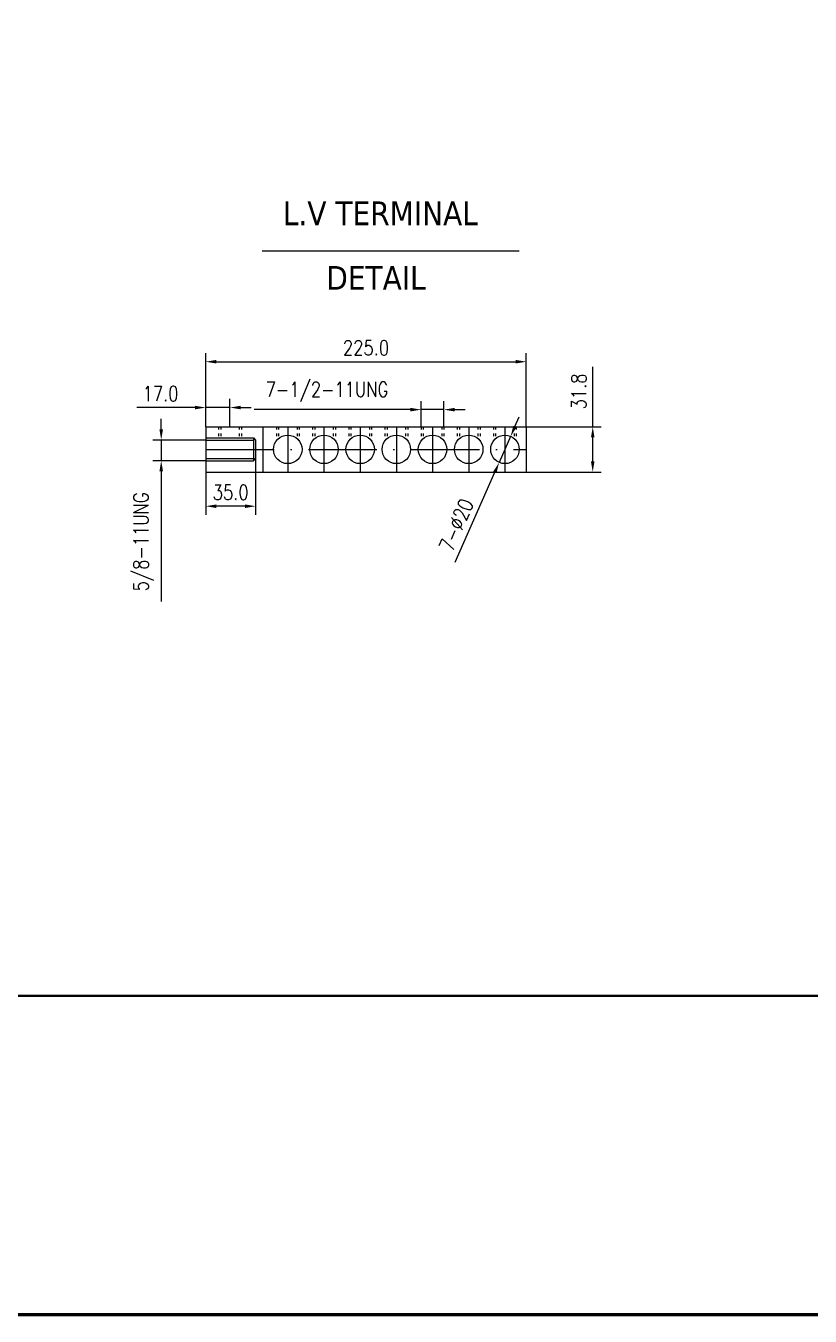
# Model space of a CAD drawing. Header units: millimetres. Extents: x 13152 to 84873, y -6229 to 22177.
# Drawn here: x 31146 to 32798, y 7580 to 10297 of the extents above; entities that cross this region are included whole.
import ezdxf

# ---------------------------------------------------------------- set-up
doc = ezdxf.new("R2010")
doc.units = ezdxf.units.MM
doc.header["$LTSCALE"] = 4
doc.linetypes.add('ACAD_ISO03W100', pattern=[1.18, 0.47, -0.71])
doc.linetypes.add('ACAD_ISO10W100', pattern=[18, 12, -3, 0, -3])
doc.layers.add('1', color=12, linetype='Continuous')
doc.layers.add('标注、文本', color=3, linetype='Continuous', lineweight=25)
doc.layers.add('铁心', color=3, linetype='Continuous', lineweight=0)
doc.styles.add('Tahoma$001', font='tahoma.ttf', dxfattribs={"height": 2.159784})
doc.styles.add('TH_GBDIM', font='romans.shx', dxfattribs={"width": 0.8, "bigfont": 'gbcbig.shx'})
doc.dimstyles.new('TH_GBDIM1', dxfattribs={"dimscale": 3, "dimtxt": 3.5, "dimasz": 2.5, "dimexe": 2, "dimexo": 0, "dimgap": 1.5, "dimtad": 1, "dimdec": 1, "dimzin": 0, "dimdsep": 46, "dimtxsty": 'TH_GBDIM', "dimcen": 2.5, "dimclrd": 3, "dimclre": 256, "dimclrt": 2, "dimadec": 0, "dimazin": 0, "dimtfac": 0.714286, "dimtdec": 1, "dimtmove": 0, "dimatfit": 3, "dimfxl": 1, "dimtzin": 0, "dimlwd": -1, "dimlwe": -1, "dimarcsym": 0})

# ---------------------------------------------------------------- blocks, each defined once
blk = doc.blocks.new('*D233')
at = {"layer": 'Defpoints', "color": 0, "transparency": 16777216}
for p in [(31985.4, 9326.87), (31760.4, 9281.21), (31985.4, 9281.21)]:
    blk.add_point(p, dxfattribs=at)
at = {"layer": '标注、文本', "transparency": 16777216}
for p, q in [((31760.4, 9281.21), (31760.4, 9332.87)), ((31985.4, 9281.21), (31985.4, 9332.87))]:
    blk.add_line(p, q, dxfattribs=at)
at = {"layer": '标注、文本', "color": 3, "transparency": 16777216}
blk.add_line((31767.9, 9326.87), (31977.9, 9326.87), dxfattribs=at)
for points in [[(31767.9, 9328.12), (31767.9, 9325.62), (31760.4, 9326.87)], [(31977.9, 9328.12), (31977.9, 9325.62), (31985.4, 9326.87)]]:
    blk.add_solid(points, dxfattribs=at)
at = {"layer": '标注、文本', "color": 2, "transparency": 16777216, "insert": (31872.9, 9336.62), "char_height": 10.5, "attachment_point": 5, "style": 'TH_GBDIM'}
blk.add_mtext('225.0', dxfattribs=at)
blk = doc.blocks.new('*D234')
at = {"layer": 'Defpoints', "color": 0, "transparency": 16777216}
for p in [(31985.4, 9281.21), (32032.04, 9281.21), (31985.4, 9249.46)]:
    blk.add_point(p, dxfattribs=at)
at = {"layer": '标注、文本', "color": 3, "transparency": 16777216}
for p, q in [((32032.04, 9281.21), (32032.04, 9323.31)), ((32032.04, 9256.96), (32032.04, 9273.71))]:
    blk.add_line(p, q, dxfattribs=at)
at = {"layer": '标注、文本', "transparency": 16777216}
for p, q in [((31985.4, 9281.21), (32038.04, 9281.21)), ((31985.4, 9249.46), (32038.04, 9249.46))]:
    blk.add_line(p, q, dxfattribs=at)
at = {"layer": '标注、文本', "color": 3, "transparency": 16777216}
for points in [[(32030.79, 9273.71), (32033.29, 9273.71), (32032.04, 9281.21)], [(32030.79, 9256.96), (32033.29, 9256.96), (32032.04, 9249.46)]]:
    blk.add_solid(points, dxfattribs=at)
at = {"layer": '标注、文本', "color": 2, "transparency": 16777216, "insert": (32022.29, 9306.01), "char_height": 10.5, "attachment_point": 5, "rotation": 90, "style": 'TH_GBDIM'}
blk.add_mtext('31.8', dxfattribs=at)
blk = doc.blocks.new('*D235')
at = {"layer": 'Defpoints', "color": 0, "transparency": 16777216}
for p in [(31974.43, 9274.49), (31966.37, 9256.18)]:
    blk.add_point(p, dxfattribs=at)
at = {"layer": '标注、文本', "color": 3, "transparency": 16777216}
for p, q in [((31977.45, 9281.35), (31980.47, 9288.22)), ((31974.43, 9274.49), (31966.37, 9256.18)), ((31935.53, 9186.07), (31963.35, 9249.32))]:
    blk.add_line(p, q, dxfattribs=at)
for points in [[(31976.31, 9281.86), (31978.59, 9280.85), (31974.43, 9274.49)], [(31962.21, 9249.82), (31964.5, 9248.81), (31966.37, 9256.18)]]:
    blk.add_solid(points, dxfattribs=at)
at = {"layer": '标注、文本', "color": 2, "transparency": 16777216, "insert": (31936.39, 9212.24), "char_height": 10.5, "attachment_point": 5, "rotation": 66.25066, "style": 'TH_GBDIM'}
blk.add_mtext('7-%%C20', dxfattribs=at)
blk = doc.blocks.new('*D236')
at = {"layer": 'Defpoints', "color": 0, "transparency": 16777216}
for p in [(31927.6, 9293.22), (31911.6, 9281.21), (31927.6, 9281.21)]:
    blk.add_point(p, dxfattribs=at)
at = {"layer": '标注、文本', "color": 3, "transparency": 16777216}
for p, q in [((31904.1, 9293.22), (31794.4, 9293.22)), ((31927.6, 9293.22), (31911.6, 9293.22)), ((31935.1, 9293.22), (31942.6, 9293.22))]:
    blk.add_line(p, q, dxfattribs=at)
at = {"layer": '标注、文本', "transparency": 16777216}
for p, q in [((31911.6, 9281.21), (31911.6, 9299.22)), ((31927.6, 9281.21), (31927.6, 9299.22))]:
    blk.add_line(p, q, dxfattribs=at)
at = {"layer": '标注、文本', "color": 3, "transparency": 16777216}
for points in [[(31904.1, 9294.47), (31904.1, 9291.97), (31911.6, 9293.22)], [(31935.1, 9294.47), (31935.1, 9291.97), (31927.6, 9293.22)]]:
    blk.add_solid(points, dxfattribs=at)
at = {"layer": '标注、文本', "color": 2, "transparency": 16777216, "insert": (31845.5, 9305.72), "char_height": 10.5, "attachment_point": 5, "style": 'TH_GBDIM'}
blk.add_mtext('7-1/2-11UNG', dxfattribs=at)
blk = doc.blocks.new('*D237')
at = {"layer": 'Defpoints', "color": 0, "transparency": 16777216}
for p in [(31760.4, 9294.7), (31760.4, 9281.21), (31777.4, 9281.21)]:
    blk.add_point(p, dxfattribs=at)
at = {"layer": '标注、文本', "color": 3, "transparency": 16777216}
for p, q in [((31752.9, 9294.7), (31712, 9294.7)), ((31777.4, 9294.7), (31760.4, 9294.7)), ((31784.9, 9294.7), (31792.4, 9294.7))]:
    blk.add_line(p, q, dxfattribs=at)
at = {"layer": '标注、文本', "transparency": 16777216}
for p, q in [((31760.4, 9281.21), (31760.4, 9300.7)), ((31777.4, 9281.21), (31777.4, 9300.7))]:
    blk.add_line(p, q, dxfattribs=at)
at = {"layer": '标注、文本', "color": 3, "transparency": 16777216}
for points in [[(31752.9, 9295.95), (31752.9, 9293.45), (31760.4, 9294.7)], [(31784.9, 9295.95), (31784.9, 9293.45), (31777.4, 9294.7)]]:
    blk.add_solid(points, dxfattribs=at)
at = {"layer": '标注、文本', "color": 2, "transparency": 16777216, "insert": (31728.7, 9304.45), "char_height": 10.5, "attachment_point": 5, "style": 'TH_GBDIM'}
blk.add_mtext('17.0', dxfattribs=at)
blk = doc.blocks.new('*D238')
at = {"layer": 'Defpoints', "color": 0, "transparency": 16777216}
for p in [(31760.4, 9265.34), (31795.4, 9265.34), (31760.4, 9225.45)]:
    blk.add_point(p, dxfattribs=at)
at = {"layer": '标注、文本', "transparency": 16777216}
for p, q in [((31760.4, 9265.34), (31760.4, 9219.45)), ((31795.4, 9265.34), (31795.4, 9219.45))]:
    blk.add_line(p, q, dxfattribs=at)
at = {"layer": '标注、文本', "color": 3, "transparency": 16777216}
blk.add_line((31787.9, 9225.45), (31767.9, 9225.45), dxfattribs=at)
for points in [[(31767.9, 9226.7), (31767.9, 9224.2), (31760.4, 9225.45)], [(31787.9, 9226.7), (31787.9, 9224.2), (31795.4, 9225.45)]]:
    blk.add_solid(points, dxfattribs=at)
at = {"layer": '标注、文本', "color": 2, "transparency": 16777216, "insert": (31777.9, 9235.2), "char_height": 10.5, "attachment_point": 5, "style": 'TH_GBDIM'}
blk.add_mtext('35.0', dxfattribs=at)
blk = doc.blocks.new('*D239')
at = {"layer": 'Defpoints', "color": 0, "transparency": 16777216}
for p in [(31760.4, 9271.84), (31729.17, 9257.34), (31760.4, 9257.34)]:
    blk.add_point(p, dxfattribs=at)
at = {"layer": '标注、文本', "color": 3, "transparency": 16777216}
for p, q in [((31729.17, 9279.34), (31729.17, 9286.84)), ((31729.17, 9271.84), (31729.17, 9257.34)), ((31729.17, 9249.84), (31729.17, 9158.54))]:
    blk.add_line(p, q, dxfattribs=at)
at = {"layer": '标注、文本', "transparency": 16777216}
for p, q in [((31760.4, 9271.84), (31723.17, 9271.84)), ((31760.4, 9257.34), (31723.17, 9257.34))]:
    blk.add_line(p, q, dxfattribs=at)
at = {"layer": '标注、文本', "color": 3, "transparency": 16777216}
for points in [[(31727.92, 9279.34), (31730.42, 9279.34), (31729.17, 9271.84)], [(31727.92, 9249.84), (31730.42, 9249.84), (31729.17, 9257.34)]]:
    blk.add_solid(points, dxfattribs=at)
at = {"layer": '标注、文本', "color": 2, "transparency": 16777216, "insert": (31716.67, 9200.44), "char_height": 10.5, "attachment_point": 5, "rotation": 90, "style": 'TH_GBDIM'}
blk.add_mtext('5/8-11UNG', dxfattribs=at)
blk = doc.blocks.new('D123')
at = {"layer": '标注、文本'}
for p, q in [((31760.4, 9281.21), (31760.4, 9249.46)), ((31760.4, 9281.21), (31985.4, 9281.21)), ((31800.4, 9281.21), (31800.4, 9249.46)), ((31985.4, 9281.21), (31985.4, 9249.46)), ((31760.4, 9273.34), (31793.9, 9273.34)), ((31760.4, 9271.84), (31793.9, 9271.84)), ((31793.9, 9273.34), (31793.9, 9257.34)), ((31793.9, 9273.34), (31795.4, 9271.84)), ((31795.4, 9271.84), (31795.4, 9258.84)), ((31760.4, 9258.84), (31793.9, 9258.84)), ((31760.4, 9257.34), (31793.9, 9257.34)), ((31793.9, 9257.34), (31795.4, 9258.84)), ((31760.4, 9249.46), (31985.4, 9249.46))]:
    blk.add_line(p, q, dxfattribs=at)
at = {"layer": '标注、文本', "color": 2, "linetype": 'ACAD_ISO03W100', "lineweight": 18}
for p, q in [((31769.4, 9281.21), (31769.4, 9273.34)), ((31770.9, 9281.21), (31770.9, 9273.34)), ((31783.9, 9281.21), (31783.9, 9273.34)), ((31785.4, 9281.21), (31785.4, 9273.34)), ((31810, 9281.21), (31810, 9271.34)), ((31811.5, 9281.21), (31811.5, 9272.94)), ((31824.5, 9281.21), (31824.5, 9272.94)), ((31826, 9281.21), (31826, 9271.34)), ((31835.4, 9281.21), (31835.4, 9271.34)), ((31836.9, 9281.21), (31836.9, 9272.94)), ((31849.9, 9281.21), (31849.9, 9272.94)), ((31851.4, 9281.21), (31851.4, 9271.34)), ((31860.8, 9281.21), (31860.8, 9271.34)), ((31862.3, 9281.21), (31862.3, 9272.94)), ((31875.3, 9281.21), (31875.3, 9272.94)), ((31876.8, 9281.21), (31876.8, 9271.34)), ((31886.2, 9281.21), (31886.2, 9271.34)), ((31887.7, 9281.21), (31887.7, 9272.94)), ((31900.7, 9281.21), (31900.7, 9272.94)), ((31902.2, 9281.21), (31902.2, 9271.34)), ((31911.6, 9281.21), (31911.6, 9271.34)), ((31913.1, 9281.21), (31913.1, 9272.94)), ((31926.1, 9281.21), (31926.1, 9272.94)), ((31927.6, 9281.21), (31927.6, 9271.34)), ((31937, 9281.21), (31937, 9271.34)), ((31938.5, 9281.21), (31938.5, 9272.94)), ((31951.5, 9281.21), (31951.5, 9272.94)), ((31953, 9281.21), (31953, 9271.34)), ((31962.4, 9281.21), (31962.4, 9271.34)), ((31963.9, 9281.21), (31963.9, 9272.94)), ((31976.9, 9281.21), (31976.9, 9272.94)), ((31978.4, 9281.21), (31978.4, 9271.34))]:
    blk.add_line(p, q, dxfattribs=at)
at = {"layer": '标注、文本', "color": 1, "linetype": 'ACAD_ISO10W100', "lineweight": 18}
for p, q in [((31818, 9281.21), (31818, 9249.46)), ((31843.4, 9281.21), (31843.4, 9249.46)), ((31868.8, 9281.21), (31868.8, 9249.46)), ((31894.2, 9281.21), (31894.2, 9249.46)), ((31919.6, 9281.21), (31919.6, 9249.46)), ((31945, 9281.21), (31945, 9249.46)), ((31970.4, 9281.21), (31970.4, 9249.46)), ((31760.4, 9265.34), (31790.4, 9265.34)), ((31760.4, 9265.34), (31985.4, 9265.34))]:
    blk.add_line(p, q, dxfattribs=at)
at = {"layer": '标注、文本'}
for centre in [(31818, 9265.34), (31843.4, 9265.34), (31868.8, 9265.34), (31894.2, 9265.34), (31919.6, 9265.34), (31945, 9265.34), (31970.4, 9265.34)]:
    blk.add_circle(centre, 10, dxfattribs=at)
for base, p1, p2, picture, middle in [((31985.4, 9326.87), (31760.4, 9281.21), (31985.4, 9281.21), '*D233', (31872.9, 9336.62)), ((31760.4, 9294.7), (31777.4, 9281.21), (31760.4, 9281.21), '*D237', (31728.7, 9304.45)), ((31760.4, 9225.45), (31795.4, 9265.34), (31760.4, 9265.34), '*D238', (31777.9, 9235.2))]:
    dim = blk.add_linear_dim(base=base, p1=p1, p2=p2, dimstyle='TH_GBDIM1', dxfattribs=at)
    dim.commit()
    dim.dimension.update_dxf_attribs({"geometry": picture, "text_midpoint": middle})
dim = blk.add_linear_dim(base=(32032.04398088, 9281.21131586), p1=(31985.40235692, 9249.46131586), p2=(31985.40235692, 9281.21131586), angle=90, dimstyle='TH_GBDIM1', dxfattribs=at)
dim.commit()
dim.dimension.update_dxf_attribs({"geometry": '*D234', "text_midpoint": (32022.29398088, 9306.01131586)})
dim = blk.add_linear_dim(base=(31927.6, 9293.22), p1=(31911.6, 9281.21), p2=(31927.6, 9281.21), text='7-1/2-11UNG', dimstyle='TH_GBDIM1', dxfattribs=at)
dim.commit()
dim.dimension.update_dxf_attribs({"geometry": '*D236', "text_midpoint": (31845.5, 9293.22), "dimtype": 128})
dim = blk.add_linear_dim(base=(31729.17, 9257.34), p1=(31760.4, 9271.84), p2=(31760.4, 9257.34), angle=90, text='5/8-11UNG', dimstyle='TH_GBDIM1', dxfattribs=at)
dim.commit()
dim.dimension.update_dxf_attribs({"geometry": '*D239', "text_midpoint": (31716.67, 9200.44)})
dim = blk.add_diameter_dim_2p(p1=(31974.43, 9274.49), p2=(31966.37, 9256.18), text='7-%%C20', dimstyle='TH_GBDIM1', dxfattribs=at)
dim.commit()
dim.dimension.update_dxf_attribs({"geometry": '*D235', "text_midpoint": (31945.31, 9208.31), "dimtype": 131})

msp = doc.modelspace()

# ---------------------------------------------------------------- linework, layer by layer
at = {"layer": '1', "color": 0, "lineweight": 40}
msp.add_line((28650.99, 8254.63), (36228.84, 8254.63), dxfattribs=at)
at = {"layer": '1', "color": 0, "lineweight": 40, "const_width": 6.91}
msp.add_lwpolyline([(28650.99, 7583.67), (36228.84, 7583.67), (36228.84, 13030.25), (28650.99, 13030.25), (28650.99, 7583.67)], dxfattribs=at)
at = {"layer": '铁心', "lineweight": 13}
msp.add_line((32185.18, 9822.6), (31643.69, 9822.6), dxfattribs=at)

# ---------------------------------------------------------------- block references
at = {"layer": '标注、文本', "xscale": 3, "yscale": 3, "zscale": 3}
msp.add_blockref('D123', (-63756.23, -18390.75), dxfattribs=at)

# ---------------------------------------------------------------- texts
at = {"layer": '铁心', "lineweight": 13, "style": 'Tahoma$001'}
for s, p in [('L.V TERMINAL', (31687.34, 9877.29)), ('DETAIL', (31778.81, 9741.35))]:
    msp.add_text(s, height=50, dxfattribs=at).set_placement(p)

doc.saveas('drawing.dxf')
